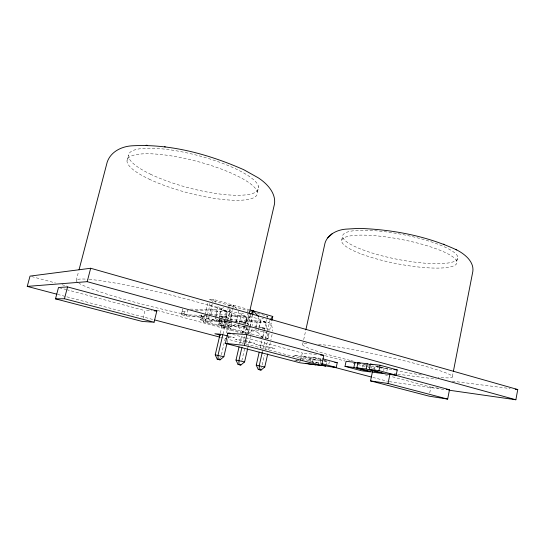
<?xml version="1.0" encoding="UTF-8"?>
<svg xmlns="http://www.w3.org/2000/svg" width="545" height="545" viewBox="0 0 545 545"><rect width="100%" height="100%" fill="white"/><g stroke="black" fill="none" stroke-linecap="round" stroke-linejoin="round"><path stroke-width="0.41" stroke-dasharray="2.73 2.04" d="M226.454 321.012L200.172 319.731L201.01 318.253L201.514 314.118L200.172 319.731L205.308 321.128L231.979 322.504M251.299 327.79L223.566 326.074L218.552 324.718L219.281 323.226L219.86 319.159L224.152 320.344M272.091 334.473L270.865 340.114M452.391 376.466L453.202 372.29M252.11 328.989L250.823 334.821M429.739 392.863L430.877 387.1L390.588 376.322M456.785 261.321L457.725 256.572M246.49 327.45L245.182 333.295M231.598 323.362L229.152 334.037M386.889 370.981L387.352 368.733L389.001 368.931M383.666 370.58L384.13 368.345L380.907 367.473M371.308 368.297L371.615 366.84M374.231 369.401L374.688 367.207L378.618 367.684M362.289 367.187L362.589 365.756L365.048 366.049M325.903 365.327L326.748 361.437L323.594 360.599M328.826 364.094L329.33 361.751L323.791 360.279M341.674 240.338L342.676 235.747M315.678 364.789L316.672 360.225L301.126 356.103L293.993 355.279L293.653 356.798M318.151 365.116L319.152 360.524L326.748 361.437M309.049 360.844L309.376 359.346L316.672 360.225M309.948 361.955L310.984 357.248L322.803 360.388M312.476 362.275L313.511 357.54L321.264 358.433L320.222 363.243L312.476 362.275L315.644 363.106M302.652 344.358L305.772 330.243M300.104 360.715L301.126 356.103M300.663 360.374L302.284 353.024L317.183 354.645M302.529 361.022L303.551 356.389L310.984 357.248M262.118 364.932L264.318 355.224M265.606 349.563L267.438 341.47M267.977 339.099L268.685 335.979A7.167 3.345 -74.8 0 0 269.032 333.274M268.651 349.897L270.497 341.749M260.122 348.119L262.159 339.188M262.513 337.621L263.228 334.487A7.194 3.318 -74.8 0 0 263.576 330.938M259.522 337.062L262.738 337.927L264.202 331.517M264.38 330.713L266.941 319.493M267.118 318.689L267.67 316.284L269.373 316.338M262.22 352.533L262.772 350.081M262.963 349.263L265.006 340.271M265.374 338.629L266.614 332.968A13.577 6.261 -74.8 0 0 266.839 331.244M265.272 338.145L267.806 338.356L267.084 332.934L269.857 320.719M268.91 333.486L267.806 338.356L207.815 322.143L203.299 321.897L204.852 315.473M269.646 330.243L271.853 320.508M252.499 315.024L248.336 333.084L243.438 332.716L238.41 326.993L226.788 323.819L223.641 327.361L203.299 321.897L206.684 318.328L207.27 315.862M250.189 326.584L251.572 320.576L256.872 322.061L255.673 327.3M247.811 347.908L250.468 336.354M250.509 314.37L247.471 327.552L248.336 333.084L255.564 329.773L258.385 317.476M262.738 337.927L257.717 332.266L258.63 328.281M258.807 327.484L260.633 319.52L263.446 318.226M239.807 343.643L241.708 335.427M242.089 333.785L243.193 329.03A7.289 3.195 -74.7 0 0 243.574 325.44M248.125 312.435L243.438 332.716L246.381 329.166L247.307 325.154M247.457 321.066L248.976 314.479M242.729 343.943L244.637 335.666M247.491 324.357L249.344 316.332L249.099 314.758M241.851 360.688L245.059 346.763M245.999 342.669L247.13 337.75M248.064 333.717L248.792 330.556A7.262 3.229 -74.7 0 0 249.167 327.817M230.698 321.216L232.116 315.139L237.552 316.659L236.142 322.715M227.067 342.948L228.961 334.848M236.019 322.749L238.744 311.031M238.41 326.993L238.976 324.575M239.16 323.764L241.408 314.097L243.533 313.109M220.916 323.675L221.345 321.87L224.867 320.535L223.566 326.074L220.916 323.675L219.281 323.226M220.35 333.077L222.619 323.417A7.385 3.066 -74.6 0 0 223.028 320.644M228.457 306.842L223.641 327.361L247.457 333.799M222.973 334.112L225.821 321.782A13.938 5.784 -74.6 0 0 226.005 320.596M257.295 191.949L258.541 186.649M226.788 323.819L227.354 321.38M227.544 320.569L229.827 310.827L228.839 305.2L208.721 299.416L213.279 299.389L249.481 309.785M227.715 320.46L230.29 309.471M221.413 354.713L225.555 337.021M226.495 333.002L228.369 324.984A7.358 3.1 -74.6 0 0 228.777 321.373M230.051 320.46L228.369 327.668L223.641 327.361L218.613 321.584L206.684 318.328M230.242 319.656L232.865 308.443M233.049 307.646L233.614 305.241L228.839 305.2L227.408 305.868M210.881 314.942L212.155 309.553L217.734 311.113L216.467 316.482M209.185 316.454L207.815 322.143L215.214 318.702L218.388 305.261M218.613 321.584L219.192 319.138M219.383 318.321L221.692 308.538L224.554 307.203M219.86 319.159L218.552 324.718L243.526 326.196M202.679 318.709L203.115 316.883L206.637 315.528L205.308 321.128L202.679 318.709L201.01 318.253M207.468 315.044L209.811 305.186L209.498 303.538M209.375 315.637L213.279 299.389L215.834 302.325M206.507 315.555L181.362 314.635L182.303 313.164L182.739 308.961L181.362 314.635L186.615 316.059L211.201 317.047M184.012 313.627L184.462 311.781L187.984 310.398L186.615 316.059L184.012 313.627L182.303 313.164M205.043 314.669L207.754 303.436M143.049 318.369L144.977 310.63L151.755 310.82M127.101 160.394L128.47 155.08M76.246 280.477L78.603 271.444M260.748 368.556L261.416 367.221M219.151 359.707L220.657 357.002M232.041 306.964L233.614 305.241L236.694 308.715M247.083 311.468L248.5 310.814L228.839 305.2M266.26 316.931L267.67 316.284L257.288 313.321M190.3 309.11L222.742 309.771L229.098 311.488A13.884 5.852 -74.6 0 1 231.85 321.604M195.635 310.582L229.098 311.488M210.016 314.404L243.111 315.5L249.344 317.19A13.707 6.09 -74.7 0 1 252.464 325.563M214.607 315.848L249.344 317.19M221.025 317.435L226.863 317.674A7.358 3.1 -74.6 0 1 228.45 319.227M229.874 319.608L262.949 321.087L269.073 322.742A13.53 6.322 -74.8 0 1 272.411 331.081M234.97 321.019L269.073 322.742M234.752 321.414L241.564 321.748A7.289 3.195 -74.7 0 1 243.213 323.308M242.702 323.056L247.123 323.287A7.262 3.229 -74.7 0 1 248.792 324.847M244.364 326.244L246.858 326.394M254.392 326.837L261.443 327.252A7.194 3.318 -74.8 0 1 263.167 328.826M262.288 328.472L266.859 328.751A7.167 3.345 -74.8 0 1 268.603 330.325M227.871 337.185L234.336 337.764L228.587 336.238M365.872 366.151L368.331 366.444M379.409 367.78L384.13 368.345M296.153 360.218L299.314 360.62M394.369 373.768L396.889 374.088M397.727 374.197L436.334 379.129M452.282 381.173L510.195 388.571M430.877 387.1L440.585 388.483M389.307 381.65L443.794 389.45M294.607 360.245L300.281 361.73M293.993 355.279L309.376 359.346M57.695 294.416L153.145 319.554M220.616 337.321L245.298 343.827M246.122 344.038L320.998 363.76M372.834 377.413L387.645 381.316M313.511 357.54L323.001 360.068M246.102 340.884L242.103 339.828L235.549 339.222L248.186 342.567L254.89 343.221L246.899 341.095M303.551 356.389L319.152 360.524M59.31 287.719L65.843 289.463M66.654 289.681L144.977 310.63M384.831 374.783L389.764 376.105M232.708 334.426L244.991 337.702M245.809 337.927L302.284 353.024M31.665 276.553L55.454 282.971M62.021 284.735L66.94 286.064M157.185 310.398L241.68 333.186M325.365 355.756L345.053 361.062M353.16 363.208L364.741 366.369M368.025 367.255L375.403 369.251M375.267 365.933L380.103 367.248M364.326 364.401L370.702 366.131M371.499 366.349L374.688 367.207M362.875 364.476L368.434 365.981M182.745 311.318L184.462 311.781M201.446 316.427L203.115 316.883M219.71 321.421L221.345 321.87M246.381 329.166L257.717 332.266M376.84 365.872L380.069 366.751M380.88 366.976L387.352 368.733M215.214 318.702L227.347 322.027L228.369 327.668L235.651 324.309L247.471 327.552M255.564 329.773L267.084 332.934M221.556 316.168L227.265 317.749M241.973 321.829L247.539 323.369M261.866 327.341L267.288 328.839M239.623 321.652L245.161 323.185L246.599 316.986L241.067 315.432M264.836 328.628L259.434 327.136L260.844 320.991L266.226 322.504M209.811 305.186L221.692 308.538M229.827 310.827L241.408 314.097M249.344 316.332L260.633 319.52M249.297 311.038L251.695 311.726M89.169 279.353A88.065 7.896 13.5 0 1 198.646 302.421A88.065 7.896 13.5 0 1 242.886 322.94M232.047 322.368A88.065 7.896 13.5 0 1 229.377 322.075M228.45 321.966A88.065 7.896 13.5 0 1 143.716 304.58A88.065 7.896 13.5 0 1 78.964 283.236M77.969 282.596A88.065 7.896 13.5 0 1 88.147 279.265M318.505 344.229A76.661 5.906 12.2 0 1 422.675 365.552A76.661 5.906 12.2 0 1 438.132 377.263M421.469 375.008A76.661 5.906 12.2 0 1 397.809 370.838M391.937 369.687A76.661 5.906 12.2 0 1 379.545 367.126M378.727 366.955A76.661 5.906 12.2 0 1 373.822 365.893M353.242 361.144A76.661 5.906 12.2 0 1 350.857 360.558M350.026 360.354A76.661 5.906 12.2 0 1 307.734 343.432M221.161 316.093A7.385 3.066 -74.6 0 1 222.885 318.28M223.402 309.887A13.938 5.784 -74.6 0 1 226.073 320.01M243.792 315.623A13.754 6.029 -74.7 0 1 246.851 324.009M263.664 321.216A13.577 6.261 -74.8 0 1 266.941 329.568M226.447 311.324L224.976 317.599L219.294 316.025L220.779 309.73L226.447 311.324M262.452 345.23L255.666 344.542L267.97 347.799L274.905 348.534L262.452 345.23M362.636 249.78A58.669 12.658 11 0 0 456.887 259.815A58.669 12.658 11 0 0 381.241 231.291A58.669 12.658 11 0 0 362.636 249.78M361.696 254.147A58.71 12.337 11 0 0 455.967 264.482A58.71 12.337 11 0 0 380.206 236.217A58.71 12.337 11 0 0 361.696 254.147M149.098 179.107A67.239 16.37 14.7 0 0 256.123 196.023A67.239 16.37 14.7 0 0 171.477 155.918A67.239 16.37 14.7 0 0 149.098 179.107M150.365 174.127A67.178 16.8 14.7 0 0 257.335 190.839A67.178 16.8 14.7 0 0 172.901 150.243A67.178 16.8 14.7 0 0 150.365 174.127"/><path stroke-width="0.82" d="M448.821 390.172L515.877 399.764L517.75 389.539L90.674 268.256L30.023 276.111L27.25 286.397L56.871 294.198M372.501 371.486L370.539 380.907L429.085 396.154L447.663 399.09L449.482 389.75L391.664 374.183M453.365 371.458L472.862 271.274C474.075 261.409 464.456 253.888 456.676 249.91C426.176 235.808 392.386 229.527 358.93 228.382L345.659 229.159C337.192 229.854 327.627 234.391 325.018 243.056L305.956 329.412M396.154 375.26L397.237 369.926L380.076 365.232L370.368 364.108L369.265 369.408L386.269 373.972L396.154 375.26L378.959 370.627L369.265 369.408M370.539 380.907L388.04 383.476L390.036 373.741M378.959 370.627L380.076 365.232M367.214 363.747L357.949 362.677L356.859 367.848L366.111 369.013L367.214 363.747L370.437 364.625M354.931 362.33L346.089 361.301L345.012 366.363L353.848 367.473L354.931 362.33L358.113 363.188M321.189 364.564L328.322 366.438L336.231 367.466L337.246 362.704L322.865 358.862M321.577 365.62L323.805 355.36L246.865 334.616L227.796 333.111L225.398 343.377L300.125 362.827L321.577 365.62L244.385 345.38L225.398 343.377M259.195 352.179L256.239 365.17L258.276 369.442L260.081 369.892L261.069 370.048L264.781 367.01L267.731 353.971M262.22 352.533L259.243 365.62L259.263 369.599L261.069 370.048M271.853 320.508L272.772 316.454L250.271 310.01M252.499 315.024L253.445 310.916L251.797 310.882M239.044 346.933L236.005 360.081L238.029 364.407L239.889 364.871L240.842 365.014L244.589 361.935L247.628 348.732M249.167 313.654L274.482 204.048C276.138 192.903 266.689 183.236 258.092 177.725L243.826 169.74C208.783 154.296 170.36 143.628 131.795 145.828C121.44 146.489 110.628 151.803 107.181 162.199L79.039 269.802M241.96 347.254L238.908 360.504L238.983 364.557L240.842 365.014M244.385 345.38L246.865 334.616M219.969 334.691L215.227 354.863L217.244 359.237L220.064 359.85L223.852 356.716L226.884 343.759M222.782 334.93L218.014 355.251L218.157 359.373L220.064 359.85M154.065 322.211L156.837 310.963L67.56 286.929L58.499 287.501L55.495 298.858L142.279 321.461L154.065 322.211L64.453 298.742L55.495 298.858M27.25 286.397L87.193 281.67L90.674 268.256M64.453 298.742L67.56 286.929M270.041 319.908L272.772 316.454M250.509 314.37L253.445 310.916L258.575 316.652M332.409 233.519L327.743 237.879M154.296 310.895L156.837 310.963M146.128 145.236L147.382 145.338M164.474 146.803L165.312 146.871M320.494 354.999L323.805 355.36M334.875 362.418L337.246 362.704M393.94 369.53L397.237 369.926M515.229 389.219L517.75 389.539M308.395 363.842L315.678 364.789L314.036 364.367M215.227 354.863L223.852 356.716M446.246 389.287L449.482 389.75M236.005 360.081L244.589 361.935M217.244 359.237L218.157 359.373M256.239 365.17L264.781 367.01M238.029 364.407L238.983 364.557M258.276 369.442L259.263 369.599M305.963 363.208L307.584 363.631M321.005 364.857L325.74 366.104L314.86 364.251M388.04 383.476L447.663 399.09M220.575 335.257L214.9 333.751L221.202 334.276L227.769 336.02M321.822 363.665L336.231 367.466M154.787 319.983L219.792 337.103M331.694 366.581L371.193 376.983M345.012 366.363L361.539 370.757L370.552 371.928L353.848 367.473M366.111 369.013L383.053 373.557L373.625 372.33L356.859 367.848M227.796 333.111L230.256 333.765M357.949 362.677L360.34 363.324M370.368 364.108L372.794 364.769M87.193 281.67L515.877 399.764M455.484 249.392L456.676 249.91M443.501 244.126L444.427 244.535"/></g></svg>
